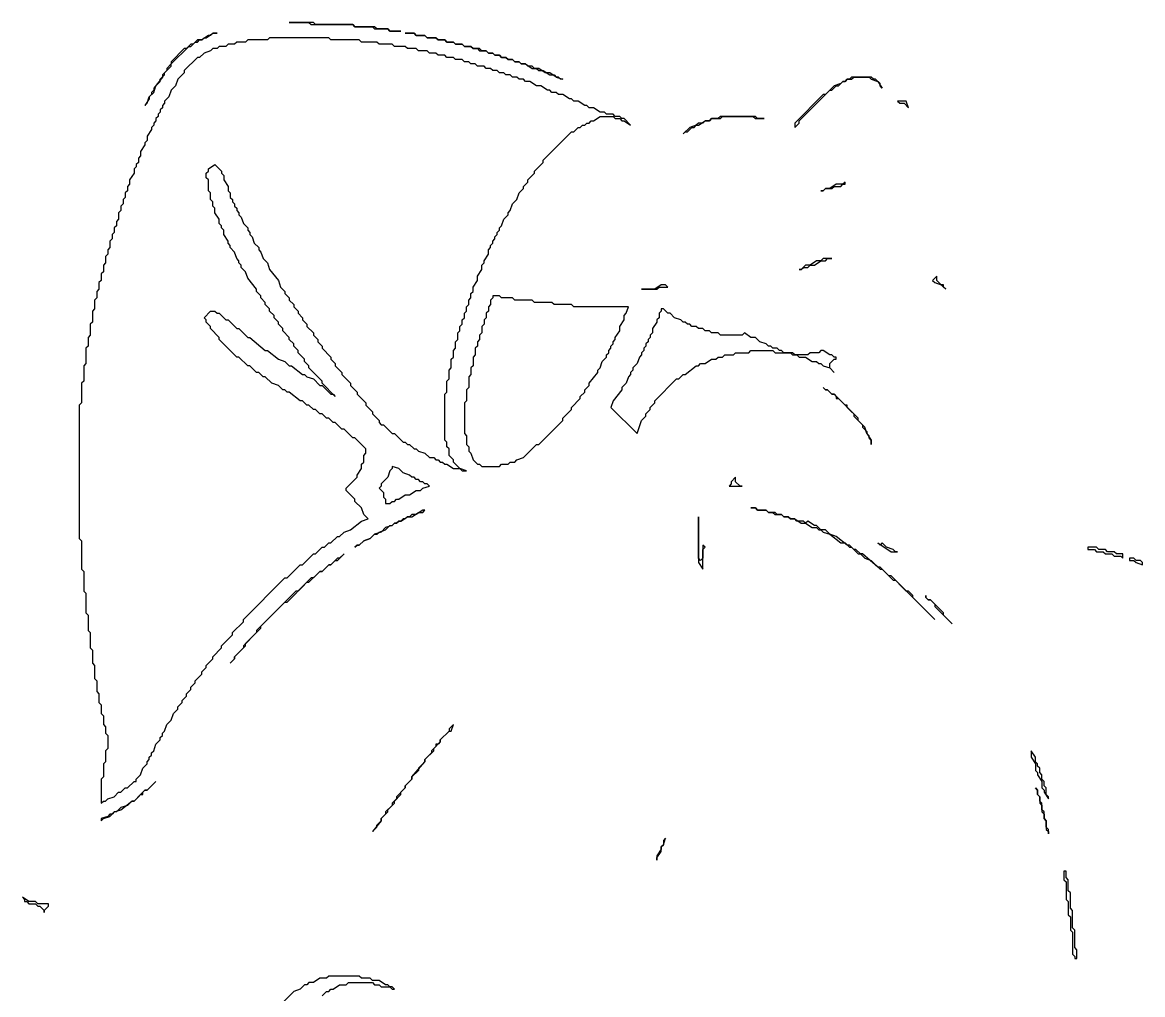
# Model space of a CAD drawing. Header units: millimetres. Extents: x 2.4 to 58.1, y 4.1 to 83.7.
# Drawn here: x 18 to 49.02, y 56.76 to 83.7 of the extents above; entities that cross this region are included whole.
import ezdxf

# ---------------------------------------------------------------- set-up
doc = ezdxf.new("R2010")
doc.units = ezdxf.units.MM
doc.layers.add('FILL_WHITE', color=7, linetype='Continuous')

msp = doc.modelspace()

# ---------------------------------------------------------------- linework, layer by layer
at = {"layer": 'FILL_WHITE'}
for points in [[(25.391, 83.697), (25.936, 83.697), (25.997, 83.636), (27.148, 83.636), (27.209, 83.576), (27.694, 83.576), (27.754, 83.515), (28.118, 83.515), (28.179, 83.455), (28.482, 83.455), (28.179, 83.455), (28.118, 83.515), (27.815, 83.515), (27.754, 83.576), (27.209, 83.576), (27.148, 83.636), (26.118, 83.636), (26.058, 83.697)], [(34.663, 81.03), (34.602, 81.03), (34.541, 81.091), (34.42, 81.091), (34.36, 81.152), (34.178, 81.152), (34.117, 81.212), (33.996, 81.212), (33.814, 81.333), (33.693, 81.333), (33.632, 81.394), (33.572, 81.394), (33.39, 81.515), (33.269, 81.515), (33.208, 81.576), (33.148, 81.576), (32.966, 81.697), (32.845, 81.697), (32.784, 81.758), (32.663, 81.758), (32.602, 81.818), (32.542, 81.818), (32.36, 81.939), (32.239, 81.939), (32.057, 82.061), (31.936, 82.061), (31.875, 82.121), (31.754, 82.121), (31.693, 82.182), (31.572, 82.182), (31.511, 82.242), (31.39, 82.242), (31.33, 82.303), (31.209, 82.303), (31.148, 82.364), (31.027, 82.364), (30.966, 82.424), (30.845, 82.424), (30.784, 82.485), (30.603, 82.485), (30.542, 82.545), (30.421, 82.545), (30.36, 82.606), (30.239, 82.606), (30.178, 82.667), (29.997, 82.667), (29.936, 82.727), (29.754, 82.727), (29.694, 82.788), (29.512, 82.788), (29.451, 82.848), (29.269, 82.848), (29.209, 82.909), (28.966, 82.909), (28.906, 82.97), (28.663, 82.97), (28.603, 83.03), (28.3, 83.03), (28.239, 83.091), (27.876, 83.091), (27.815, 83.152), (27.391, 83.152), (27.33, 83.212), (26.542, 83.212), (26.482, 83.273), (24.846, 83.273), (24.785, 83.212), (24.24, 83.212), (24.179, 83.152), (23.937, 83.152), (23.876, 83.091), (23.694, 83.091), (23.634, 83.03), (23.452, 83.03), (23.391, 82.97), (23.27, 82.97), (23.21, 82.909), (23.028, 82.848), (22.907, 82.727), (22.846, 82.727), (22.482, 82.364), (22.482, 82.303), (22.301, 82.121), (22.24, 81.939), (22.119, 81.818), (22.058, 81.636), (21.937, 81.515), (21.937, 81.455), (21.876, 81.394), (21.876, 81.333), (21.816, 81.273), (21.816, 81.212), (21.755, 81.152), (21.755, 81.091), (21.695, 81.03), (21.695, 80.97), (21.634, 80.909), (21.634, 80.848), (21.573, 80.788), (21.573, 80.727), (21.452, 80.545), (21.452, 80.424), (21.392, 80.364), (21.392, 80.303), (21.27, 80.121), (21.27, 80), (21.21, 79.939), (21.21, 79.818), (21.149, 79.758), (21.149, 79.697), (21.089, 79.636), (21.089, 79.515), (20.967, 79.333), (20.967, 79.212), (20.907, 79.152), (20.907, 79.03), (20.846, 78.97), (20.846, 78.848), (20.786, 78.788), (20.786, 78.667), (20.725, 78.606), (20.725, 78.485), (20.664, 78.424), (20.664, 78.242), (20.604, 78.182), (20.604, 78.061), (20.543, 78), (20.543, 77.879), (20.483, 77.818), (20.483, 77.697), (20.422, 77.636), (20.422, 77.455), (20.361, 77.394), (20.361, 77.273), (20.301, 77.212), (20.301, 77.03), (20.24, 76.97), (20.24, 76.788), (20.18, 76.727), (20.18, 76.545), (20.119, 76.485), (20.119, 76.303), (20.058, 76.242), (20.058, 76.061), (19.998, 76), (19.998, 75.758), (19.937, 75.697), (19.937, 75.394), (19.877, 75.333), (19.877, 75.03), (19.816, 74.97), (19.816, 74.727), (19.755, 74.667), (19.755, 74.242), (19.695, 74.182), (19.695, 73.758), (19.634, 73.697), (19.634, 73.152), (19.574, 73.091), (19.574, 69.394), (19.634, 69.333), (19.634, 68.545), (19.695, 68.485), (19.695, 67.939), (19.755, 67.879), (19.755, 67.333), (19.816, 67.273), (19.816, 66.848), (19.877, 66.788), (19.877, 66.364), (19.937, 66.303), (19.937, 65.939), (19.998, 65.879), (19.998, 65.515), (20.058, 65.455), (20.058, 65.152), (20.119, 65.091), (20.119, 64.848), (20.18, 64.788), (20.18, 64.545), (20.24, 64.485), (20.24, 64.242), (20.301, 64.182), (20.301, 64), (20.361, 63.939), (20.361, 63.576), (20.301, 63.515), (20.301, 63.212), (20.24, 63.152), (20.24, 62.788), (20.18, 62.727), (20.18, 62.061), (20.24, 62.121), (20.301, 62.121), (20.361, 62.182), (20.543, 62.242), (20.664, 62.364), (20.725, 62.364), (20.846, 62.485), (20.907, 62.485), (21.089, 62.667), (21.149, 62.667), (21.149, 62.727), (21.27, 62.848), (21.331, 63.03), (21.452, 63.152), (21.452, 63.212), (21.513, 63.273), (21.513, 63.333), (21.573, 63.394), (21.573, 63.455), (21.634, 63.515), (21.695, 63.697), (21.816, 63.818), (21.816, 63.879), (21.876, 63.939), (21.876, 64), (21.937, 64.061), (21.998, 64.242), (22.119, 64.364), (22.179, 64.545), (22.301, 64.667), (22.301, 64.727), (22.422, 64.848), (22.422, 64.909), (22.543, 65.03), (22.543, 65.091), (22.664, 65.212), (22.664, 65.273), (22.785, 65.394), (22.785, 65.455), (22.967, 65.636), (22.967, 65.697), (23.088, 65.818), (23.088, 65.879), (23.27, 66.061), (23.27, 66.121), (23.513, 66.364), (23.513, 66.424), (23.816, 66.727), (23.816, 66.788), (24.119, 67.091), (24.119, 67.152), (25.27, 68.303), (25.33, 68.303), (25.694, 68.667), (25.755, 68.667), (26.058, 68.97), (26.118, 68.97), (26.3, 69.152), (26.361, 69.152), (26.482, 69.273), (26.542, 69.273), (26.724, 69.455), (26.785, 69.455), (26.906, 69.576), (27.088, 69.636), (27.391, 69.879), (27.573, 69.939), (27.451, 70.061), (27.391, 70.242), (27.209, 70.424), (27.209, 70.485), (26.967, 70.727), (26.967, 70.788), (27.27, 71.091), (27.27, 71.152), (27.391, 71.333), (27.391, 71.455), (27.451, 71.515), (27.451, 71.697), (27.512, 71.758), (27.512, 71.879), (27.209, 72.182), (27.148, 72.182), (26.906, 72.424), (26.845, 72.424), (26.664, 72.606), (26.603, 72.606), (26.482, 72.727), (26.421, 72.727), (26.3, 72.848), (26.239, 72.848), (26.118, 72.97), (26.058, 72.97), (25.936, 73.091), (25.876, 73.091), (25.755, 73.212), (25.694, 73.212), (25.391, 73.455), (25.33, 73.455), (25.27, 73.515), (25.209, 73.515), (25.088, 73.636), (24.906, 73.697), (24.724, 73.879), (24.664, 73.879), (24.543, 74), (24.482, 74), (24.3, 74.182), (24.24, 74.182), (23.997, 74.424), (23.937, 74.424), (23.452, 74.909), (23.452, 74.97), (23.21, 75.212), (23.21, 75.273), (23.088, 75.394), (23.088, 75.455), (23.028, 75.515), (23.21, 75.697), (23.331, 75.697), (23.391, 75.636), (23.452, 75.636), (23.634, 75.455), (23.694, 75.455), (23.937, 75.212), (23.997, 75.212), (24.24, 74.97), (24.3, 74.97), (24.724, 74.606), (24.785, 74.606), (25.088, 74.364), (25.27, 74.303), (25.391, 74.182), (25.452, 74.182), (25.755, 73.939), (25.815, 73.939), (25.876, 73.879), (26.058, 73.818), (26.239, 73.636), (26.3, 73.636), (26.542, 73.394), (26.603, 73.394), (26.664, 73.333), (26.3, 73.697), (26.3, 73.758), (25.936, 74.121), (25.936, 74.182), (25.815, 74.303), (25.815, 74.364), (25.633, 74.545), (25.633, 74.606), (25.512, 74.727), (25.512, 74.788), (25.391, 74.909), (25.391, 74.97), (25.209, 75.152), (25.209, 75.212), (25.088, 75.333), (25.088, 75.394), (24.967, 75.515), (24.967, 75.576), (24.846, 75.697), (24.846, 75.758), (24.724, 75.879), (24.724, 75.939), (24.603, 76.061), (24.603, 76.121), (24.482, 76.242), (24.482, 76.303), (24.24, 76.606), (24.179, 76.788), (24.058, 76.909), (24.058, 76.97), (23.997, 77.03), (23.997, 77.091), (23.937, 77.152), (23.876, 77.333), (23.755, 77.455), (23.755, 77.515), (23.694, 77.576), (23.694, 77.636), (23.573, 77.818), (23.573, 77.939), (23.513, 78), (23.513, 78.061), (23.452, 78.121), (23.452, 78.242), (23.331, 78.424), (23.331, 78.545), (23.27, 78.606), (23.27, 78.727), (23.21, 78.788), (23.21, 78.97), (23.149, 79.03), (23.149, 79.333), (23.088, 79.394), (23.088, 79.515), (23.149, 79.576), (23.149, 79.636), (23.331, 79.758), (23.513, 79.576), (23.513, 79.515), (23.573, 79.455), (23.573, 79.333), (23.694, 79.152), (23.694, 79.03), (23.755, 78.97), (23.755, 78.848), (23.816, 78.788), (23.816, 78.727), (23.876, 78.667), (23.876, 78.606), (23.937, 78.545), (23.937, 78.485), (23.997, 78.424), (23.997, 78.364), (24.058, 78.303), (24.119, 78.121), (24.24, 78), (24.24, 77.939), (24.3, 77.879), (24.3, 77.818), (24.361, 77.758), (24.421, 77.576), (24.543, 77.455), (24.543, 77.394), (24.603, 77.333), (24.664, 77.152), (24.785, 77.03), (24.846, 76.848), (25.088, 76.545), (25.149, 76.364), (25.27, 76.242), (25.27, 76.182), (25.391, 76.061), (25.391, 76), (25.512, 75.879), (25.512, 75.818), (25.633, 75.697), (25.633, 75.636), (25.755, 75.515), (25.755, 75.455), (25.876, 75.333), (25.876, 75.273), (26.058, 75.091), (26.058, 75.03), (26.179, 74.909), (26.179, 74.848), (26.3, 74.727), (26.3, 74.667), (26.542, 74.424), (26.542, 74.364), (26.664, 74.242), (26.664, 74.182), (26.845, 74), (26.845, 73.939), (27.088, 73.697), (27.088, 73.636), (27.27, 73.455), (27.27, 73.394), (27.512, 73.152), (27.512, 73.091), (27.694, 72.909), (27.694, 72.848), (27.876, 72.667), (27.876, 72.606), (27.936, 72.545), (27.997, 72.545), (28.239, 72.303), (28.3, 72.303), (28.542, 72.061), (28.603, 72.061), (28.663, 72), (28.724, 72), (28.845, 71.879), (28.906, 71.879), (28.966, 71.818), (29.148, 71.758), (29.269, 71.636), (29.391, 71.636), (29.451, 71.576), (29.512, 71.576), (29.572, 71.515), (29.633, 71.515), (29.694, 71.455), (29.754, 71.455), (29.936, 71.333), (30.118, 71.333), (30.178, 71.273), (30.3, 71.273), (30.118, 71.333), (29.936, 71.515), (29.936, 71.576), (29.815, 71.697), (29.815, 71.879), (29.754, 71.939), (29.754, 72.061), (29.694, 72.121), (29.694, 73.394), (29.754, 73.455), (29.754, 73.758), (29.815, 73.818), (29.815, 74.061), (29.875, 74.121), (29.875, 74.364), (29.936, 74.424), (29.936, 74.606), (29.997, 74.667), (29.997, 74.848), (30.057, 74.909), (30.057, 75.091), (30.118, 75.152), (30.118, 75.273), (30.178, 75.333), (30.178, 75.455), (30.239, 75.515), (30.239, 75.636), (30.3, 75.697), (30.3, 75.818), (30.36, 75.879), (30.36, 76), (30.421, 76.061), (30.421, 76.182), (30.481, 76.242), (30.481, 76.364), (30.603, 76.545), (30.603, 76.667), (30.724, 76.848), (30.724, 76.97), (30.784, 77.03), (30.784, 77.091), (30.906, 77.273), (30.906, 77.394), (30.966, 77.455), (30.966, 77.515), (31.027, 77.576), (31.027, 77.636), (31.087, 77.697), (31.087, 77.758), (31.148, 77.818), (31.148, 77.879), (31.209, 77.939), (31.209, 78), (31.269, 78.061), (31.33, 78.242), (31.451, 78.364), (31.451, 78.424), (31.511, 78.485), (31.572, 78.667), (31.693, 78.788), (31.754, 78.97), (31.875, 79.091), (31.875, 79.152), (31.996, 79.273), (31.996, 79.333), (32.178, 79.515), (32.178, 79.576), (32.42, 79.818), (32.42, 79.879), (33.208, 80.667), (33.269, 80.667), (33.39, 80.788), (33.451, 80.788), (33.511, 80.848), (33.572, 80.848), (33.632, 80.909), (33.693, 80.909), (33.754, 80.97), (33.814, 80.97), (33.996, 81.091), (34.36, 81.091), (34.42, 81.03), (34.541, 81.03), (34.602, 80.97), (34.663, 80.97), (34.844, 80.848)], [(23.391, 83.394), (23.27, 83.394), (23.21, 83.333), (23.149, 83.333), (22.967, 83.212), (22.846, 83.212), (22.725, 83.091), (22.664, 83.091), (22.543, 82.97), (22.482, 82.97), (22.119, 82.606), (22.119, 82.545), (21.998, 82.424), (21.998, 82.364), (21.876, 82.242), (21.876, 82.182), (21.634, 81.879), (21.634, 81.818), (21.573, 81.758), (21.573, 81.697), (21.513, 81.636), (21.513, 81.576), (21.392, 81.394), (21.452, 81.455), (21.513, 81.636), (21.634, 81.758), (21.695, 81.939), (21.816, 82.061), (21.816, 82.121), (21.937, 82.242), (21.937, 82.303), (22.119, 82.485), (22.119, 82.545), (22.604, 83.03), (22.664, 83.03), (22.785, 83.152), (22.846, 83.152), (22.907, 83.212), (22.967, 83.212), (23.028, 83.273), (23.088, 83.273), (23.27, 83.394)], [(28.603, 83.394), (28.845, 83.394), (28.906, 83.333), (29.148, 83.333), (29.209, 83.273), (29.451, 83.273), (29.512, 83.212), (29.694, 83.212), (29.754, 83.152), (29.936, 83.152), (29.997, 83.091), (30.178, 83.091), (30.239, 83.03), (30.421, 83.03), (30.481, 82.97), (30.603, 82.97), (30.663, 82.909), (30.845, 82.909), (30.906, 82.848), (31.027, 82.848), (31.087, 82.788), (31.209, 82.788), (31.269, 82.727), (31.39, 82.727), (31.451, 82.667), (31.572, 82.667), (31.633, 82.606), (31.754, 82.606), (31.814, 82.545), (31.936, 82.545), (32.117, 82.424), (32.239, 82.424), (32.299, 82.364), (32.42, 82.364), (32.602, 82.242), (32.723, 82.242), (32.784, 82.182), (32.966, 82.121), (32.905, 82.121), (32.845, 82.182), (32.784, 82.182), (32.602, 82.303), (32.481, 82.303), (32.299, 82.424), (32.178, 82.424), (32.117, 82.485), (31.996, 82.485), (31.936, 82.545), (31.814, 82.545), (31.754, 82.606), (31.633, 82.606), (31.572, 82.667), (31.451, 82.667), (31.39, 82.727), (31.269, 82.727), (31.209, 82.788), (31.087, 82.788), (31.027, 82.848), (30.906, 82.848), (30.845, 82.909), (30.724, 82.909), (30.663, 82.97), (30.481, 82.97), (30.421, 83.03), (30.239, 83.03), (30.178, 83.091), (29.997, 83.091), (29.936, 83.152), (29.754, 83.152), (29.694, 83.212), (29.512, 83.212), (29.451, 83.273), (29.209, 83.273), (29.148, 83.333), (28.906, 83.333), (28.845, 83.394)], [(41.813, 81.879), (41.753, 81.939), (41.753, 82), (41.631, 82.121), (41.571, 82.121), (41.51, 82.182), (40.965, 82.182), (40.904, 82.121), (40.844, 82.121), (40.783, 82.061), (40.722, 82.061), (40.662, 82), (40.48, 81.939), (40.238, 81.697), (40.177, 81.697), (39.389, 80.909), (39.389, 80.788), (39.51, 80.909), (39.51, 80.97), (40.359, 81.818), (40.419, 81.818), (40.541, 81.939), (40.601, 81.939), (40.722, 82.061), (40.783, 82.061), (40.844, 82.121), (40.965, 82.121), (41.025, 82.182), (41.45, 82.182), (41.51, 82.121), (41.692, 82.061)], [(42.237, 81.515), (42.298, 81.455), (42.419, 81.455), (42.54, 81.333), (42.48, 81.515)], [(36.299, 80.606), (36.359, 80.667), (36.42, 80.667), (36.541, 80.788), (36.602, 80.788), (36.662, 80.848), (36.723, 80.848), (36.905, 80.97), (37.026, 80.97), (37.087, 81.03), (37.329, 81.03), (37.39, 81.091), (38.238, 81.091), (38.299, 81.03), (38.541, 81.03), (38.359, 81.03), (38.299, 81.091), (37.329, 81.091), (37.268, 81.03), (37.087, 81.03), (37.026, 80.97), (36.905, 80.97), (36.844, 80.909), (36.723, 80.909), (36.662, 80.848), (36.481, 80.788)], [(40.783, 79.273), (40.722, 79.212), (40.541, 79.212), (40.359, 79.091), (40.238, 79.091), (40.177, 79.03), (40.116, 79.03), (40.177, 79.03), (40.238, 79.091), (40.419, 79.091), (40.48, 79.152), (40.662, 79.152), (40.722, 79.212), (40.783, 79.212)], [(40.419, 77.152), (40.177, 77.152), (40.116, 77.091), (39.995, 77.091), (39.813, 76.97), (39.692, 76.97), (39.571, 76.848), (39.51, 76.848), (39.571, 76.848), (39.632, 76.909), (39.753, 76.909), (39.813, 76.97), (39.935, 76.97), (40.116, 77.091), (40.238, 77.091), (40.298, 77.152)], [(43.328, 76.667), (43.207, 76.545), (43.268, 76.485), (43.449, 76.424), (43.571, 76.303), (43.51, 76.364), (43.51, 76.424), (43.449, 76.424), (43.328, 76.545)], [(35.875, 76.364), (35.814, 76.424), (35.693, 76.424), (35.511, 76.303), (35.147, 76.303), (35.572, 76.303), (35.632, 76.364)], [(34.784, 75.818), (33.269, 75.818), (33.208, 75.879), (32.723, 75.879), (32.663, 75.939), (32.178, 75.939), (32.117, 76), (31.633, 76), (31.572, 76.061), (31.269, 76.061), (31.209, 76.121), (31.027, 76.121), (31.027, 76.061), (30.966, 76), (30.966, 75.879), (30.906, 75.818), (30.906, 75.697), (30.845, 75.636), (30.845, 75.515), (30.784, 75.455), (30.784, 75.333), (30.724, 75.273), (30.724, 75.091), (30.663, 75.03), (30.663, 74.909), (30.603, 74.848), (30.603, 74.727), (30.542, 74.667), (30.542, 74.485), (30.481, 74.424), (30.481, 74.182), (30.421, 74.121), (30.421, 73.939), (30.36, 73.879), (30.36, 73.576), (30.3, 73.515), (30.3, 73.212), (30.239, 73.152), (30.239, 72.303), (30.3, 72.242), (30.3, 72), (30.36, 71.939), (30.36, 71.818), (30.421, 71.758), (30.481, 71.576), (30.603, 71.455), (30.663, 71.455), (30.724, 71.394), (31.209, 71.394), (31.269, 71.455), (31.451, 71.455), (31.511, 71.515), (31.633, 71.515), (31.693, 71.576), (31.875, 71.636), (32.239, 72), (32.299, 72), (32.966, 72.667), (32.966, 72.727), (33.208, 72.97), (33.208, 73.03), (33.451, 73.273), (33.451, 73.333), (33.572, 73.455), (33.572, 73.515), (33.693, 73.636), (33.693, 73.697), (33.935, 74), (33.935, 74.061), (33.996, 74.121), (34.057, 74.303), (34.178, 74.424), (34.178, 74.485), (34.238, 74.545), (34.238, 74.606), (34.299, 74.667), (34.299, 74.727), (34.36, 74.788), (34.36, 74.848), (34.42, 74.909), (34.42, 74.97), (34.541, 75.152), (34.541, 75.273), (34.663, 75.455), (34.663, 75.576), (34.723, 75.636)], [(34.299, 73.03), (35.026, 72.303), (35.147, 72.667), (35.269, 72.788), (35.269, 72.848), (35.39, 72.97), (35.39, 73.03), (35.511, 73.152), (35.511, 73.212), (36.117, 73.818), (36.178, 73.818), (36.299, 73.939), (36.359, 73.939), (36.662, 74.182), (36.723, 74.182), (36.784, 74.242), (36.905, 74.242), (37.087, 74.364), (37.208, 74.364), (37.268, 74.424), (37.39, 74.424), (37.45, 74.485), (37.693, 74.485), (37.753, 74.545), (38.117, 74.545), (38.177, 74.606), (38.783, 74.606), (38.844, 74.545), (39.268, 74.545), (39.329, 74.485), (39.45, 74.485), (39.51, 74.424), (39.692, 74.424), (39.874, 74.303), (39.995, 74.303), (40.056, 74.242), (40.116, 74.242), (40.177, 74.182), (40.359, 74.121), (40.48, 74), (40.359, 74.121), (40.359, 74.242), (40.48, 74.364), (40.541, 74.364), (40.541, 74.424), (40.48, 74.424), (40.419, 74.485), (40.359, 74.485), (40.177, 74.606), (40.116, 74.606), (40.056, 74.545), (39.813, 74.545), (39.753, 74.485), (39.389, 74.485), (39.329, 74.545), (39.086, 74.545), (39.026, 74.606), (38.965, 74.606), (38.904, 74.667), (38.783, 74.667), (38.723, 74.727), (38.662, 74.727), (38.601, 74.788), (38.42, 74.848), (38.299, 74.97), (38.177, 74.97), (37.996, 75.091), (37.935, 75.03), (37.329, 75.03), (37.268, 75.091), (37.087, 75.091), (37.026, 75.152), (36.905, 75.152), (36.844, 75.212), (36.723, 75.212), (36.662, 75.273), (36.541, 75.273), (36.481, 75.333), (36.42, 75.333), (36.359, 75.394), (36.299, 75.394), (36.238, 75.455), (36.056, 75.515), (35.935, 75.636), (35.875, 75.636), (35.753, 75.758), (35.693, 75.758), (35.693, 75.697), (35.632, 75.636), (35.632, 75.515), (35.572, 75.455), (35.572, 75.394), (35.45, 75.212), (35.45, 75.091), (35.39, 75.03), (35.39, 74.97), (35.329, 74.909), (35.329, 74.848), (35.269, 74.788), (35.269, 74.727), (35.208, 74.667), (35.208, 74.606), (35.147, 74.545), (35.147, 74.485), (35.087, 74.424), (35.026, 74.242), (34.905, 74.121), (34.905, 74.061), (34.844, 74), (34.844, 73.939), (34.784, 73.879), (34.723, 73.697), (34.602, 73.576), (34.602, 73.515), (34.36, 73.212)], [(40.177, 73.576), (40.238, 73.515), (40.298, 73.515), (40.419, 73.394), (40.48, 73.394), (40.541, 73.333), (40.541, 73.273), (40.601, 73.273), (41.025, 72.848), (41.025, 72.788), (41.268, 72.545), (41.268, 72.485), (41.389, 72.364), (41.389, 72.303), (41.51, 72.121), (41.51, 72), (41.51, 72.121), (41.45, 72.182), (41.45, 72.242), (41.389, 72.303), (41.328, 72.485), (41.147, 72.667), (41.147, 72.727), (40.844, 73.03), (40.844, 73.091), (40.783, 73.091), (40.48, 73.394), (40.419, 73.394), (40.298, 73.515), (40.238, 73.515)], [(27.876, 70.788), (27.997, 70.667), (27.997, 70.545), (28.057, 70.485), (28.057, 70.364), (28.179, 70.364), (28.239, 70.424), (28.3, 70.424), (28.36, 70.485), (28.421, 70.485), (28.603, 70.606), (28.724, 70.606), (28.906, 70.727), (29.027, 70.727), (29.088, 70.788), (29.269, 70.848), (29.209, 70.909), (29.148, 70.909), (29.088, 70.97), (29.027, 70.97), (28.966, 71.03), (28.906, 71.03), (28.845, 71.091), (28.785, 71.091), (28.724, 71.152), (28.542, 71.212), (28.421, 71.333), (28.239, 71.394), (28.239, 71.333), (28.179, 71.273), (28.118, 71.091), (27.936, 70.909), (27.936, 70.848)], [(37.935, 70.848), (37.874, 70.848), (37.753, 70.97), (37.753, 71.091), (37.632, 70.97), (37.632, 70.909), (37.571, 70.848)], [(29.148, 70.182), (29.088, 70.182), (28.906, 70.061), (28.785, 70.061), (28.724, 70), (28.663, 70), (28.603, 69.939), (28.542, 69.939), (28.482, 69.879), (28.421, 69.879), (28.36, 69.818), (28.3, 69.818), (28.239, 69.758), (28.057, 69.697), (27.936, 69.576), (27.754, 69.515), (27.633, 69.394), (27.451, 69.333), (27.33, 69.212), (27.27, 69.212), (27.209, 69.152), (27.27, 69.212), (27.33, 69.212), (27.451, 69.333), (27.633, 69.394), (27.754, 69.515), (27.815, 69.515), (27.876, 69.576), (28.057, 69.636), (28.179, 69.758), (28.239, 69.758), (28.3, 69.818), (28.36, 69.818), (28.421, 69.879), (28.482, 69.879), (28.663, 70), (28.785, 70), (28.966, 70.121), (29.088, 70.121)], [(38.177, 70.242), (38.299, 70.242), (38.359, 70.182), (38.601, 70.182), (38.662, 70.121), (38.783, 70.121), (38.844, 70.061), (39.026, 70.061), (39.086, 70), (39.207, 70), (39.268, 69.939), (39.389, 69.939), (39.571, 69.818), (39.692, 69.818), (39.874, 69.697), (39.995, 69.697), (40.056, 69.636), (40.116, 69.636), (40.177, 69.576), (40.359, 69.515), (40.662, 69.273), (40.783, 69.273), (40.904, 69.152), (40.965, 69.152), (41.147, 68.97), (41.207, 68.97), (41.328, 68.848), (41.51, 68.788), (41.753, 68.545), (41.813, 68.545), (42.116, 68.242), (42.177, 68.242), (43.268, 67.152), (42.662, 67.758), (42.662, 67.818), (42.54, 67.939), (42.48, 67.939), (42.056, 68.364), (41.995, 68.364), (41.753, 68.606), (41.692, 68.606), (41.268, 68.97), (41.207, 68.97), (41.086, 69.091), (41.025, 69.091), (40.904, 69.212), (40.844, 69.212), (40.541, 69.455), (40.359, 69.515), (40.238, 69.636), (40.116, 69.636), (39.995, 69.758), (39.935, 69.758), (39.753, 69.879), (39.692, 69.818), (39.632, 69.879), (39.45, 69.879), (39.389, 69.939), (39.268, 69.939), (39.207, 70), (39.086, 70), (39.026, 70.061), (38.904, 70.061), (38.844, 70.121), (38.662, 70.121), (38.601, 70.182), (38.359, 70.182), (38.299, 70.242)], [(36.723, 70), (36.723, 68.727), (36.844, 68.545), (36.844, 69.091), (36.905, 69.152), (36.844, 69.212), (36.844, 68.848), (36.784, 68.788), (36.723, 68.848)], [(41.692, 69.273), (42.056, 69.03), (42.237, 69.03), (42.177, 69.03), (42.116, 69.091), (41.934, 69.152), (41.813, 69.273), (41.753, 69.212)], [(26.906, 68.97), (26.785, 68.848), (26.724, 68.848), (26.542, 68.667), (26.482, 68.667), (26.3, 68.485), (26.239, 68.485), (26.058, 68.303), (25.997, 68.303), (25.633, 67.939), (25.573, 67.939), (24.482, 66.848), (24.482, 66.788), (24.119, 66.424), (24.119, 66.364), (23.876, 66.121), (23.876, 66.061), (23.755, 65.939), (23.876, 66.061), (23.876, 66.121), (24.179, 66.424), (24.179, 66.485), (24.603, 66.909), (24.603, 66.97), (25.27, 67.636), (25.33, 67.636), (25.876, 68.182), (25.936, 68.182), (26.239, 68.485), (26.3, 68.485), (26.482, 68.667), (26.542, 68.667), (26.664, 68.788), (26.724, 68.788)], [(47.509, 69.152), (47.509, 69.091), (47.691, 69.091), (47.752, 69.03), (47.934, 69.03), (47.994, 68.97), (48.176, 68.97), (48.237, 68.909), (48.418, 68.909), (48.479, 68.848), (48.479, 68.97), (48.297, 68.97), (48.237, 69.03), (48.055, 69.03), (47.994, 69.091), (47.812, 69.091), (47.752, 69.152)], [(48.661, 68.848), (48.661, 68.788), (48.782, 68.788), (48.843, 68.727), (49.024, 68.667), (49.024, 68.727), (48.964, 68.788), (48.843, 68.788), (48.782, 68.848)], [(43.025, 67.818), (43.025, 67.758), (43.086, 67.697), (43.146, 67.697), (43.268, 67.576), (43.268, 67.515), (43.752, 67.03), (43.51, 67.273), (43.51, 67.333), (43.146, 67.697), (43.086, 67.697), (43.025, 67.758)], [(29.936, 64.242), (29.815, 64.121), (29.815, 64.061), (29.572, 63.818), (29.572, 63.758), (29.512, 63.697), (29.451, 63.697), (29.451, 63.636), (29.33, 63.515), (29.33, 63.455), (29.148, 63.273), (29.148, 63.212), (28.966, 63.03), (28.966, 62.97), (28.785, 62.788), (28.785, 62.727), (28.603, 62.545), (28.603, 62.485), (28.36, 62.242), (28.36, 62.182), (28.239, 62.061), (28.239, 62), (28.057, 61.818), (28.057, 61.758), (27.936, 61.636), (27.936, 61.576), (27.694, 61.273), (27.815, 61.394), (27.815, 61.455), (27.936, 61.576), (27.936, 61.636), (28.118, 61.818), (28.118, 61.879), (28.3, 62.061), (28.3, 62.121), (28.482, 62.303), (28.482, 62.364), (28.603, 62.485), (28.603, 62.545), (28.785, 62.727), (28.785, 62.788), (29.148, 63.212), (29.148, 63.273), (29.391, 63.515), (29.391, 63.576), (29.572, 63.758), (29.572, 63.818), (29.815, 64.061), (29.875, 64.061)], [(45.934, 63.515), (45.934, 63.333), (46.055, 63.152), (46.055, 62.97), (46.116, 62.909), (46.116, 62.848), (46.237, 62.667), (46.237, 62.485), (46.297, 62.424), (46.297, 62.364), (46.419, 62.182), (46.419, 62.242), (46.358, 62.303), (46.358, 62.485), (46.297, 62.545), (46.297, 62.667), (46.237, 62.727), (46.237, 62.848), (46.176, 62.909), (46.176, 63.03), (46.116, 63.091), (46.116, 63.152), (46.055, 63.212), (46.055, 63.333)], [(21.695, 62.667), (21.452, 62.424), (21.392, 62.424), (21.089, 62.121), (21.028, 62.121), (20.907, 62), (20.725, 61.939), (20.604, 61.818), (20.543, 61.818), (20.483, 61.758), (20.422, 61.758), (20.361, 61.697), (20.18, 61.636), (20.18, 61.576), (20.24, 61.636), (20.422, 61.697), (20.543, 61.818), (20.725, 61.879), (21.028, 62.121), (21.089, 62.121), (21.27, 62.303), (21.331, 62.303), (21.331, 62.364), (21.392, 62.424), (21.452, 62.424)], [(46.055, 62.485), (46.116, 62.424), (46.116, 62.303), (46.176, 62.242), (46.176, 62.061), (46.237, 62), (46.237, 61.818), (46.297, 61.758), (46.297, 61.636), (46.358, 61.576), (46.358, 61.333), (46.419, 61.273), (46.419, 61.212), (46.419, 61.333), (46.358, 61.394), (46.358, 61.576), (46.297, 61.636), (46.297, 61.818), (46.237, 61.879), (46.237, 62.061), (46.176, 62.121), (46.176, 62.242), (46.116, 62.303), (46.116, 62.424)], [(35.814, 61.091), (35.753, 61.03), (35.753, 60.909), (35.693, 60.848), (35.693, 60.788), (35.572, 60.606), (35.572, 60.485), (35.572, 60.545), (35.693, 60.727), (35.693, 60.848), (35.753, 60.909)], [(46.843, 60.182), (46.843, 59.939), (46.903, 59.879), (46.903, 59.394), (46.964, 59.333), (46.964, 58.97), (47.025, 58.909), (47.025, 58.545), (47.085, 58.485), (47.085, 57.879), (47.146, 57.818), (47.146, 57.758), (47.206, 57.758), (47.206, 58), (47.146, 58.061), (47.146, 58.545), (47.085, 58.606), (47.085, 59.091), (47.025, 59.152), (47.025, 59.576), (46.964, 59.636), (46.964, 59.939), (46.903, 60), (46.903, 60.182)], [(17.998, 59.455), (18.059, 59.394), (18.059, 59.333), (18.119, 59.333), (18.18, 59.273), (18.362, 59.273), (18.422, 59.212), (18.483, 59.212), (18.604, 59.091), (18.604, 59.03), (18.604, 59.091), (18.725, 59.212), (18.725, 59.273), (18.422, 59.273), (18.362, 59.333), (18.18, 59.333)]]:
    msp.add_lwpolyline(points, close=True, dxfattribs=at)
msp.add_lwpolyline([(26.3, 56.727), (26.421, 56.848), (26.482, 56.848), (26.542, 56.909), (26.603, 56.909), (26.785, 57.03), (26.967, 57.03), (27.027, 57.091), (27.694, 57.091), (27.754, 57.03), (27.876, 57.03), (27.936, 56.97), (28.179, 56.97), (28.239, 56.909), (28.3, 56.909), (28.239, 56.97), (28.179, 56.97), (28.118, 57.03), (28.057, 57.03), (27.876, 57.152), (27.694, 57.152), (27.633, 57.212), (27.391, 57.212), (27.33, 57.273), (26.482, 57.273), (26.421, 57.212), (26.239, 57.212), (26.058, 57.091), (25.936, 57.091), (25.876, 57.03), (25.815, 57.03), (25.694, 56.909), (25.512, 56.848), (24.967, 56.303)], dxfattribs=at)

doc.saveas('drawing.dxf')
